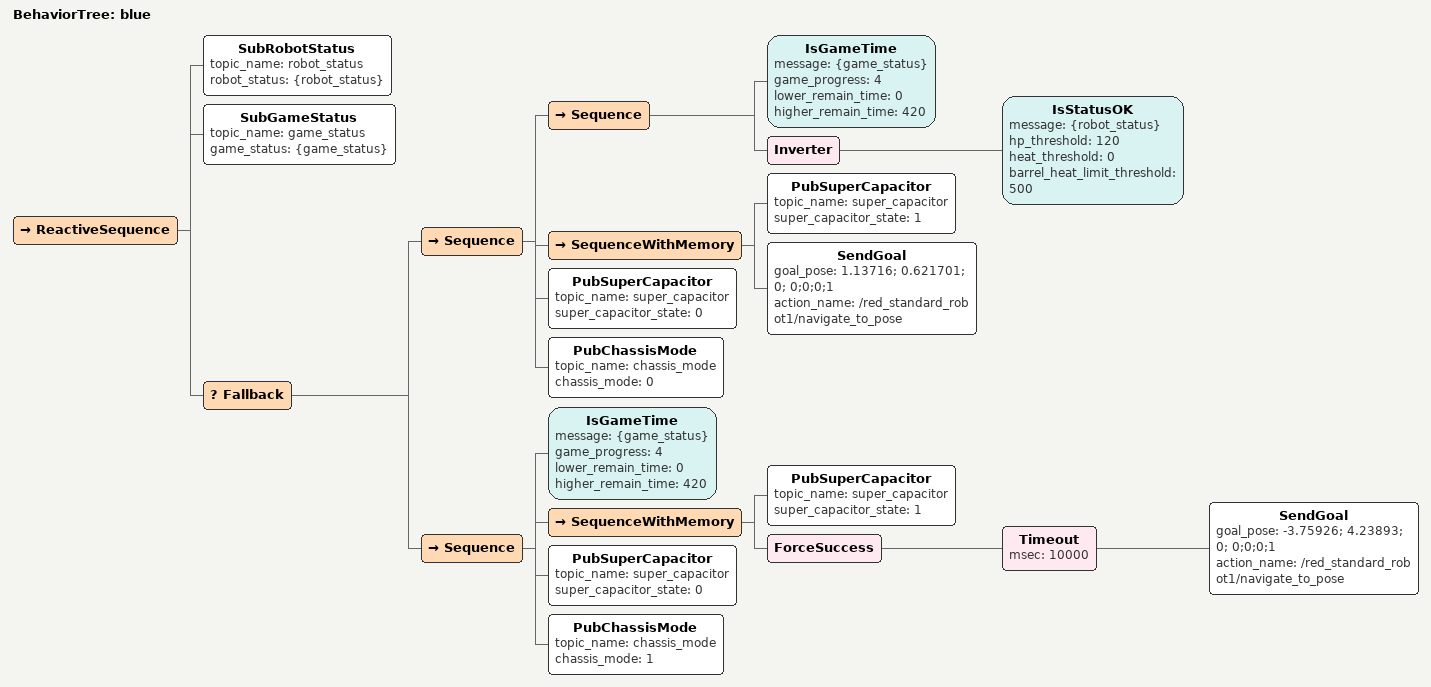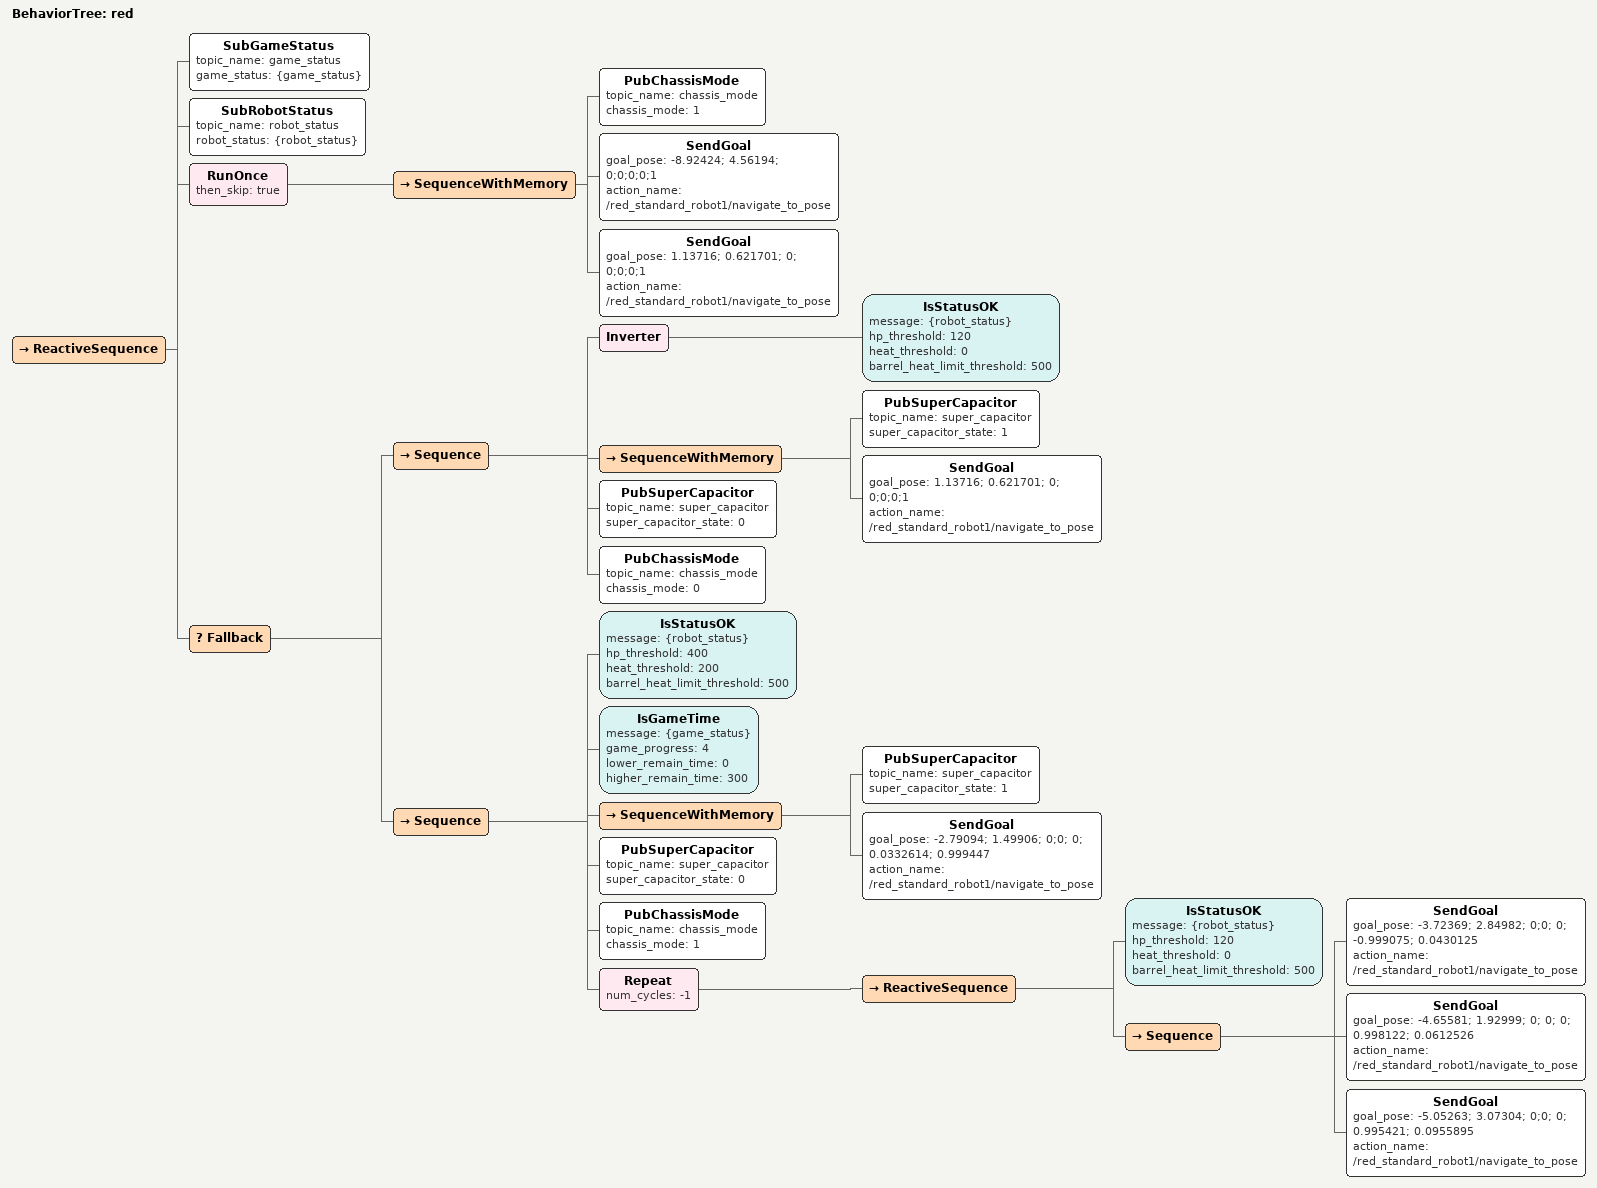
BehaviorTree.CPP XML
<?xml version="1.0" encoding="UTF-8"?>
<root BTCPP_format="4"
      main_tree_to_execute="red">
  <BehaviorTree ID="blue">
    <ReactiveSequence>
      <SubRobotStatus topic_name="robot_status"
                      robot_status="{robot_status}"/>
      <SubGameStatus topic_name="game_status"
                     game_status="{game_status}"/>
      <Fallback>
        <Sequence>
          <Sequence>
            <IsGameTime message="{game_status}"
                        game_progress="4"
                        lower_remain_time="0"
                        higher_remain_time="420"/>
            <Inverter>
              <IsStatusOK message="{robot_status}"
                          hp_threshold="120"
                          heat_threshold="0"
                          barrel_heat_limit_threshold="500"/>
            </Inverter>
          </Sequence>
          <SequenceWithMemory>
            <PubSuperCapacitor topic_name="super_capacitor"
                               super_capacitor_state="1"/>
            <SendGoal goal_pose="1.13716; 0.621701; 0; 0;0;0;1"
                      action_name="/red_standard_robot1/navigate_to_pose"/>
          </SequenceWithMemory>
          <PubSuperCapacitor topic_name="super_capacitor"
                             super_capacitor_state="0"/>
          <PubChassisMode topic_name="chassis_mode"
                          chassis_mode="0"/>
        </Sequence>
        <Sequence>
          <IsGameTime message="{game_status}"
                      game_progress="4"
                      lower_remain_time="0"
                      higher_remain_time="420"/>
          <SequenceWithMemory>
            <PubSuperCapacitor topic_name="super_capacitor"
                               super_capacitor_state="1"/>
            <ForceSuccess>
              <Timeout msec="10000">
                <SendGoal goal_pose="-3.75926; 4.23893; 0; 0;0;0;1"
                          action_name="/red_standard_robot1/navigate_to_pose"/>
              </Timeout>
            </ForceSuccess>
          </SequenceWithMemory>
          <PubSuperCapacitor topic_name="super_capacitor"
                             super_capacitor_state="0"/>
          <PubChassisMode topic_name="chassis_mode"
                          chassis_mode="1"/>
        </Sequence>
      </Fallback>
    </ReactiveSequence>
  </BehaviorTree>

  <BehaviorTree ID="red">
    <ReactiveSequence>
      <SubGameStatus topic_name="game_status"
                     game_status="{game_status}"/>
      <SubRobotStatus topic_name="robot_status"
                      robot_status="{robot_status}"/>
      <RunOnce then_skip="true">
        <SequenceWithMemory>
          <PubChassisMode topic_name="chassis_mode"
                          chassis_mode="1"/>
          <SendGoal goal_pose="-8.92424; 4.56194; 0;0;0;0;1"
                    action_name="/red_standard_robot1/navigate_to_pose"/>
          <SendGoal goal_pose="1.13716; 0.621701; 0; 0;0;0;1"
                    action_name="/red_standard_robot1/navigate_to_pose"/>
        </SequenceWithMemory>
      </RunOnce>
      <Fallback>
        <Sequence>
          <Inverter>
            <IsStatusOK message="{robot_status}"
                        hp_threshold="120"
                        heat_threshold="0"
                        barrel_heat_limit_threshold="500"/>
          </Inverter>
          <SequenceWithMemory>
            <PubSuperCapacitor topic_name="super_capacitor"
                               super_capacitor_state="1"/>
            <SendGoal goal_pose="1.13716; 0.621701; 0; 0;0;0;1"
                      action_name="/red_standard_robot1/navigate_to_pose"/>
          </SequenceWithMemory>
          <PubSuperCapacitor topic_name="super_capacitor"
                             super_capacitor_state="0"/>
          <PubChassisMode topic_name="chassis_mode"
                          chassis_mode="0"/>
        </Sequence>
        <Sequence>
          <IsStatusOK message="{robot_status}"
                      hp_threshold="400"
                      heat_threshold="200"
                      barrel_heat_limit_threshold="500"/>
          <IsGameTime message="{game_status}"
                      game_progress="4"
                      lower_remain_time="0"
                      higher_remain_time="300"/>
          <SequenceWithMemory>
            <PubSuperCapacitor topic_name="super_capacitor"
                               super_capacitor_state="1"/>
            <SendGoal goal_pose="-2.79094; 1.49906; 0;0; 0; 0.0332614; 0.999447"
                      action_name="/red_standard_robot1/navigate_to_pose"/>
          </SequenceWithMemory>
          <PubSuperCapacitor topic_name="super_capacitor"
                             super_capacitor_state="0"/>
          <PubChassisMode topic_name="chassis_mode"
                          chassis_mode="1"/>
          <Repeat num_cycles="-1">
            <ReactiveSequence>
              <IsStatusOK message="{robot_status}"
                          hp_threshold="120"
                          heat_threshold="0"
                          barrel_heat_limit_threshold="500"/>
              <Sequence>
                <SendGoal goal_pose="-3.72369; 2.84982; 0;0; 0; -0.999075; 0.0430125"
                          action_name="/red_standard_robot1/navigate_to_pose"/>
                <SendGoal goal_pose="-4.65581; 1.92999; 0; 0; 0; 0.998122; 0.0612526"
                          action_name="/red_standard_robot1/navigate_to_pose"/>
                <SendGoal goal_pose="-5.05263; 3.07304; 0;0; 0; 0.995421; 0.0955895"
                          action_name="/red_standard_robot1/navigate_to_pose"/>
              </Sequence>
            </ReactiveSequence>
          </Repeat>
        </Sequence>
      </Fallback>
    </ReactiveSequence>
  </BehaviorTree>

</root>
